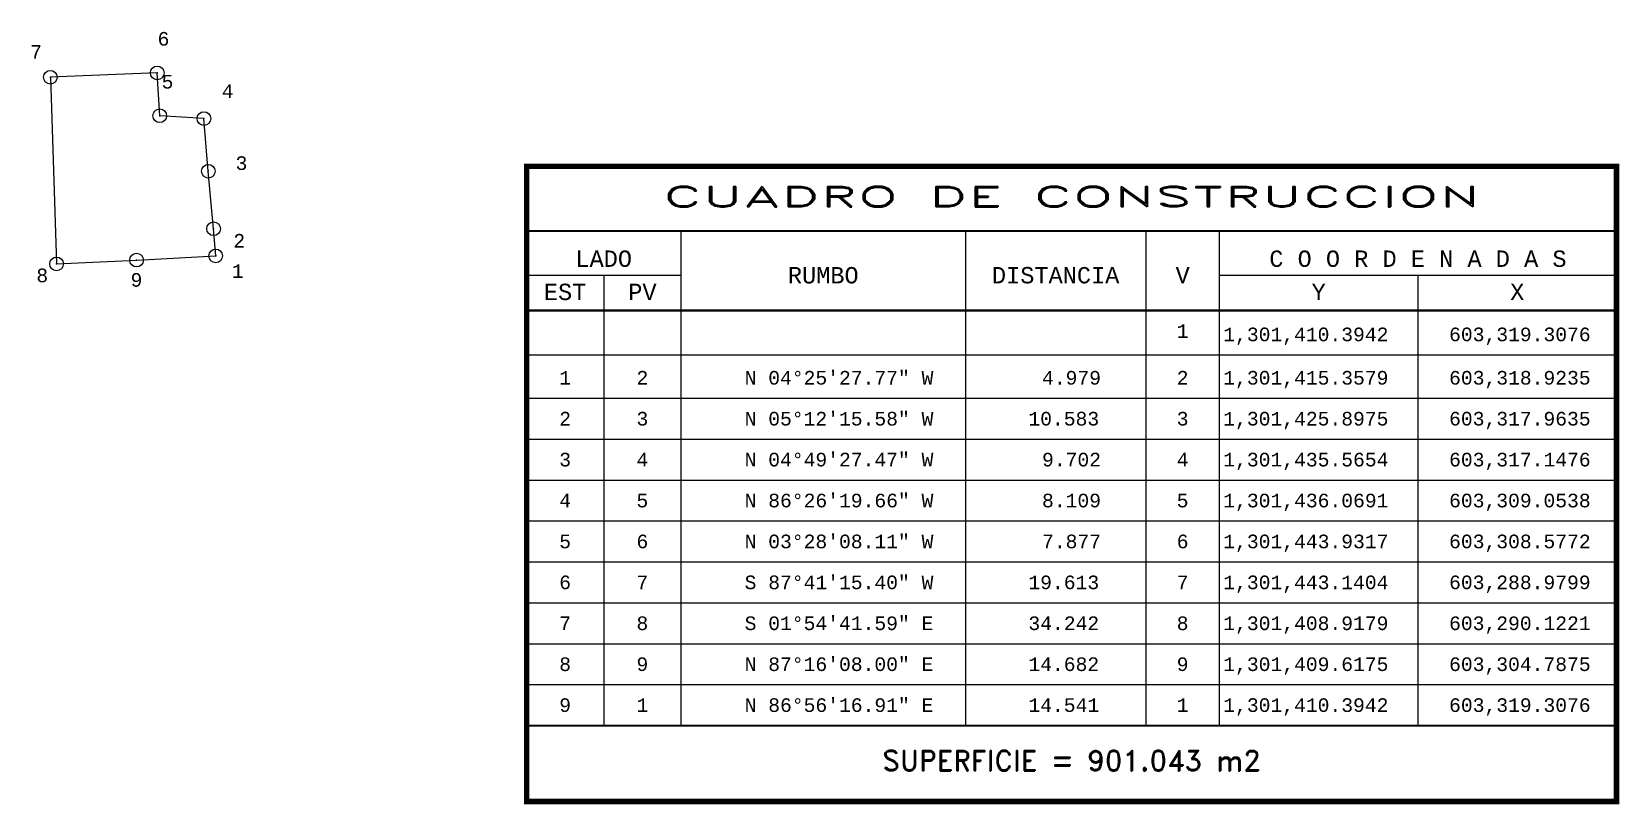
# Model space of a CAD drawing. Header units: millimetres. Extents: x 603286 to 603577, y 1301310 to 1301451.
import ezdxf
from ezdxf.enums import TextEntityAlignment as Align

# ---------------------------------------------------------------- set-up
doc = ezdxf.new("R2010")
doc.units = ezdxf.units.MM
doc.header["$PDMODE"] = 32
doc.header["$PDSIZE"] = 2.5
for name, color, linetype in [('CVL_CUADCON', 1, 'Continuous'), ('CVL_CUADCON_LIN', 8, 'Continuous'), ('CVL_CUADCON_TIT', 1, 'Continuous'), ('CVL_CUADCON_TX', 2, 'Continuous'), ('CVL_PUNTO', 2, 'Continuous'), ('CVL_PUNTO_NUM', 2, 'Continuous')]:
    doc.layers.add(name, color=color, linetype=linetype)
doc.styles.add('HUECA1', font='hueca1.shx')
doc.styles.add('MONOTXT4', font='monotxt4.shx')

msp = doc.modelspace()

# ---------------------------------------------------------------- linework, layer by layer
msp.add_lwpolyline([(603319.31, 1301410.39), (603318.92, 1301415.36), (603317.96, 1301425.9), (603317.15, 1301435.57), (603309.05, 1301436.07), (603308.58, 1301443.93), (603288.98, 1301443.14), (603290.12, 1301408.92), (603304.79, 1301409.62)], close=True)
at = {"layer": 'CVL_CUADCON', "color": 1, "linetype": 'Continuous', "const_width": 1, "flags": 128}
msp.add_lwpolyline([(603376.34, 1301426.8), (603576.27, 1301426.8), (603576.27, 1301310.38), (603376.34, 1301310.38)], close=True, dxfattribs=at)
at = {"layer": 'CVL_CUADCON', "color": 1, "linetype": 'Continuous', "const_width": 0.375, "flags": 128}
for points in [[(603376.34, 1301414.93), (603576.27, 1301414.93)], [(603376.34, 1301400.38), (603576.27, 1301400.38)], [(603376.34, 1301324.3), (603576.27, 1301324.3)]]:
    msp.add_lwpolyline(points, dxfattribs=at)
at = {"layer": 'CVL_CUADCON_LIN', "color": 8, "linetype": 'Continuous'}
for p, q in [((603404.66, 1301414.93), (603404.66, 1301324.3)), ((603456.84, 1301414.93), (603456.84, 1301324.3)), ((603489.95, 1301414.93), (603489.95, 1301324.3)), ((603503.41, 1301414.93), (603503.41, 1301324.3)), ((603376.34, 1301406.86), (603404.66, 1301406.86)), ((603390.49, 1301406.86), (603390.49, 1301324.3)), ((603503.41, 1301406.86), (603576.27, 1301406.86)), ((603539.84, 1301406.86), (603539.84, 1301324.3)), ((603376.34, 1301392.25), (603576.27, 1301392.25)), ((603376.34, 1301384.3), (603576.27, 1301384.3)), ((603376.34, 1301376.8), (603576.27, 1301376.8)), ((603376.34, 1301369.3), (603576.27, 1301369.3)), ((603376.34, 1301361.8), (603576.27, 1301361.8)), ((603376.34, 1301354.3), (603576.27, 1301354.3)), ((603376.34, 1301346.8), (603576.27, 1301346.8)), ((603376.34, 1301339.3), (603576.27, 1301339.3)), ((603376.34, 1301331.8), (603576.27, 1301331.8)), ((603376.34, 1301324.3), (603576.27, 1301324.3))]:
    msp.add_line(p, q, dxfattribs=at)
at = {"layer": 'CVL_PUNTO', "color": 2}
for p in [(603288.98, 1301443.14), (603308.58, 1301443.93), (603309.05, 1301436.07), (603317.15, 1301435.57), (603317.96, 1301425.9), (603318.92, 1301415.36), (603319.31, 1301410.39), (603290.12, 1301408.92), (603304.79, 1301409.62)]:
    msp.add_point(p, dxfattribs=at)

# ---------------------------------------------------------------- texts
at = {"layer": 'CVL_CUADCON_TIT', "color": 1, "style": 'HUECA1', "width": 1.758658}
msp.add_text('CUADRO DE CONSTRUCCION', height=3.75, dxfattribs=at).set_placement((603401.34, 1301419.38), (603551.27, 1301419.38), align=Align.FIT)
at = {"layer": 'CVL_CUADCON_TIT', "color": 1, "style": 'MONOTXT4'}
for s, p in [('LADO', (603390.49, 1301408.38)), ('C O O R D E N A D A S', (603539.84, 1301408.38)), ('EST', (603383.41, 1301402.29)), ('PV', (603397.59, 1301402.29)), ('Y', (603521.64, 1301402.29)), ('X', (603558.06, 1301402.29))]:
    msp.add_text(s, height=3, dxfattribs=at).set_placement(p, align=Align.CENTER)
at = {"layer": 'CVL_CUADCON_TIT', "color": 1}
for s, height, style, p in [('RUMBO', 3, 'MONOTXT4', (603430.76, 1301406.85)), ('DISTANCIA', 3, 'MONOTXT4', (603473.39, 1301406.85)), ('V', 3, 'MONOTXT4', (603496.69, 1301406.85)), ('SUPERFICIE = 901.043 m2', 3.75, 'HUECA1', (603476.31, 1301317.88))]:
    msp.add_text(s, height=height, dxfattribs=dict(at, style=style)).set_placement(p, align=Align.MIDDLE)
at = {"layer": 'CVL_CUADCON_TX', "color": 2, "style": 'MONOTXT4'}
for s, p in [('1', (603496.68, 1301395.37)), ('1', (603383.41, 1301386.8)), ('2', (603397.58, 1301386.8)), ('2', (603496.68, 1301386.8)), ('2', (603383.41, 1301379.3)), ('3', (603397.58, 1301379.3)), ('3', (603496.68, 1301379.3)), ('3', (603383.41, 1301371.8)), ('4', (603397.58, 1301371.8)), ('4', (603496.68, 1301371.8)), ('4', (603383.41, 1301364.3)), ('5', (603397.58, 1301364.3)), ('5', (603496.68, 1301364.3)), ('5', (603383.41, 1301356.8)), ('6', (603397.58, 1301356.8)), ('6', (603496.68, 1301356.8)), ('6', (603383.41, 1301349.3)), ('7', (603397.58, 1301349.3)), ('7', (603496.68, 1301349.3)), ('7', (603383.41, 1301341.8)), ('8', (603397.58, 1301341.8)), ('8', (603496.68, 1301341.8)), ('8', (603383.41, 1301334.3)), ('9', (603397.58, 1301334.3)), ('9', (603496.68, 1301334.3)), ('9', (603383.41, 1301326.8)), ('1', (603397.58, 1301326.8)), ('1', (603496.68, 1301326.8))]:
    msp.add_text(s, height=2.5, dxfattribs=at).set_placement(p, align=Align.CENTER)
for s, p in [('1,301,410.3942', (603504.14, 1301394.75)), ('603,319.3076', (603545.56, 1301394.75)), ('N 04%%d25\'27.77" W', (603416.34, 1301386.8)), ('4.979', (603470.89, 1301386.8)), ('1,301,415.3579', (603504.14, 1301386.8)), ('603,318.9235', (603545.56, 1301386.8)), ('N 05%%d12\'15.58" W', (603416.34, 1301379.3)), ('10.583', (603468.39, 1301379.3)), ('1,301,425.8975', (603504.14, 1301379.3)), ('603,317.9635', (603545.56, 1301379.3)), ('N 04%%d49\'27.47" W', (603416.34, 1301371.8)), ('9.702', (603470.89, 1301371.8)), ('1,301,435.5654', (603504.14, 1301371.8)), ('603,317.1476', (603545.56, 1301371.8)), ('N 86%%d26\'19.66" W', (603416.34, 1301364.3)), ('8.109', (603470.89, 1301364.3)), ('1,301,436.0691', (603504.14, 1301364.3)), ('603,309.0538', (603545.56, 1301364.3)), ('N 03%%d28\'08.11" W', (603416.34, 1301356.8)), ('7.877', (603470.89, 1301356.8)), ('1,301,443.9317', (603504.14, 1301356.8)), ('603,308.5772', (603545.56, 1301356.8)), ('S 87%%d41\'15.40" W', (603416.34, 1301349.3)), ('19.613', (603468.39, 1301349.3)), ('1,301,443.1404', (603504.14, 1301349.3)), ('603,288.9799', (603545.56, 1301349.3)), ('S 01%%d54\'41.59" E', (603416.34, 1301341.8)), ('34.242', (603468.39, 1301341.8)), ('1,301,408.9179', (603504.14, 1301341.8)), ('603,290.1221', (603545.56, 1301341.8)), ('N 87%%d16\'08.00" E', (603416.34, 1301334.3)), ('14.682', (603468.39, 1301334.3)), ('1,301,409.6175', (603504.14, 1301334.3)), ('603,304.7875', (603545.56, 1301334.3)), ('N 86%%d56\'16.91" E', (603416.34, 1301326.8)), ('14.541', (603468.39, 1301326.8)), ('1,301,410.3942', (603504.14, 1301326.8)), ('603,319.3076', (603545.56, 1301326.8))]:
    msp.add_text(s, height=2.5, dxfattribs=at).set_placement(p)
at = {"layer": 'CVL_PUNTO_NUM', "color": 2, "style": 'MONOTXT4'}
for s, p in [('6', (603308.65, 1301448.93)), ('7', (603285.29, 1301446.52)), ('5', (603309.4, 1301441.06)), ('4', (603320.43, 1301439.34)), ('3', (603322.96, 1301426.14)), ('2', (603322.55, 1301411.91)), ('1', (603322.26, 1301406.36)), ('8', (603286.42, 1301405.56)), ('9', (603303.7, 1301404.74))]:
    msp.add_text(s, height=2.5, dxfattribs=at).set_placement(p)

doc.saveas('drawing.dxf')
